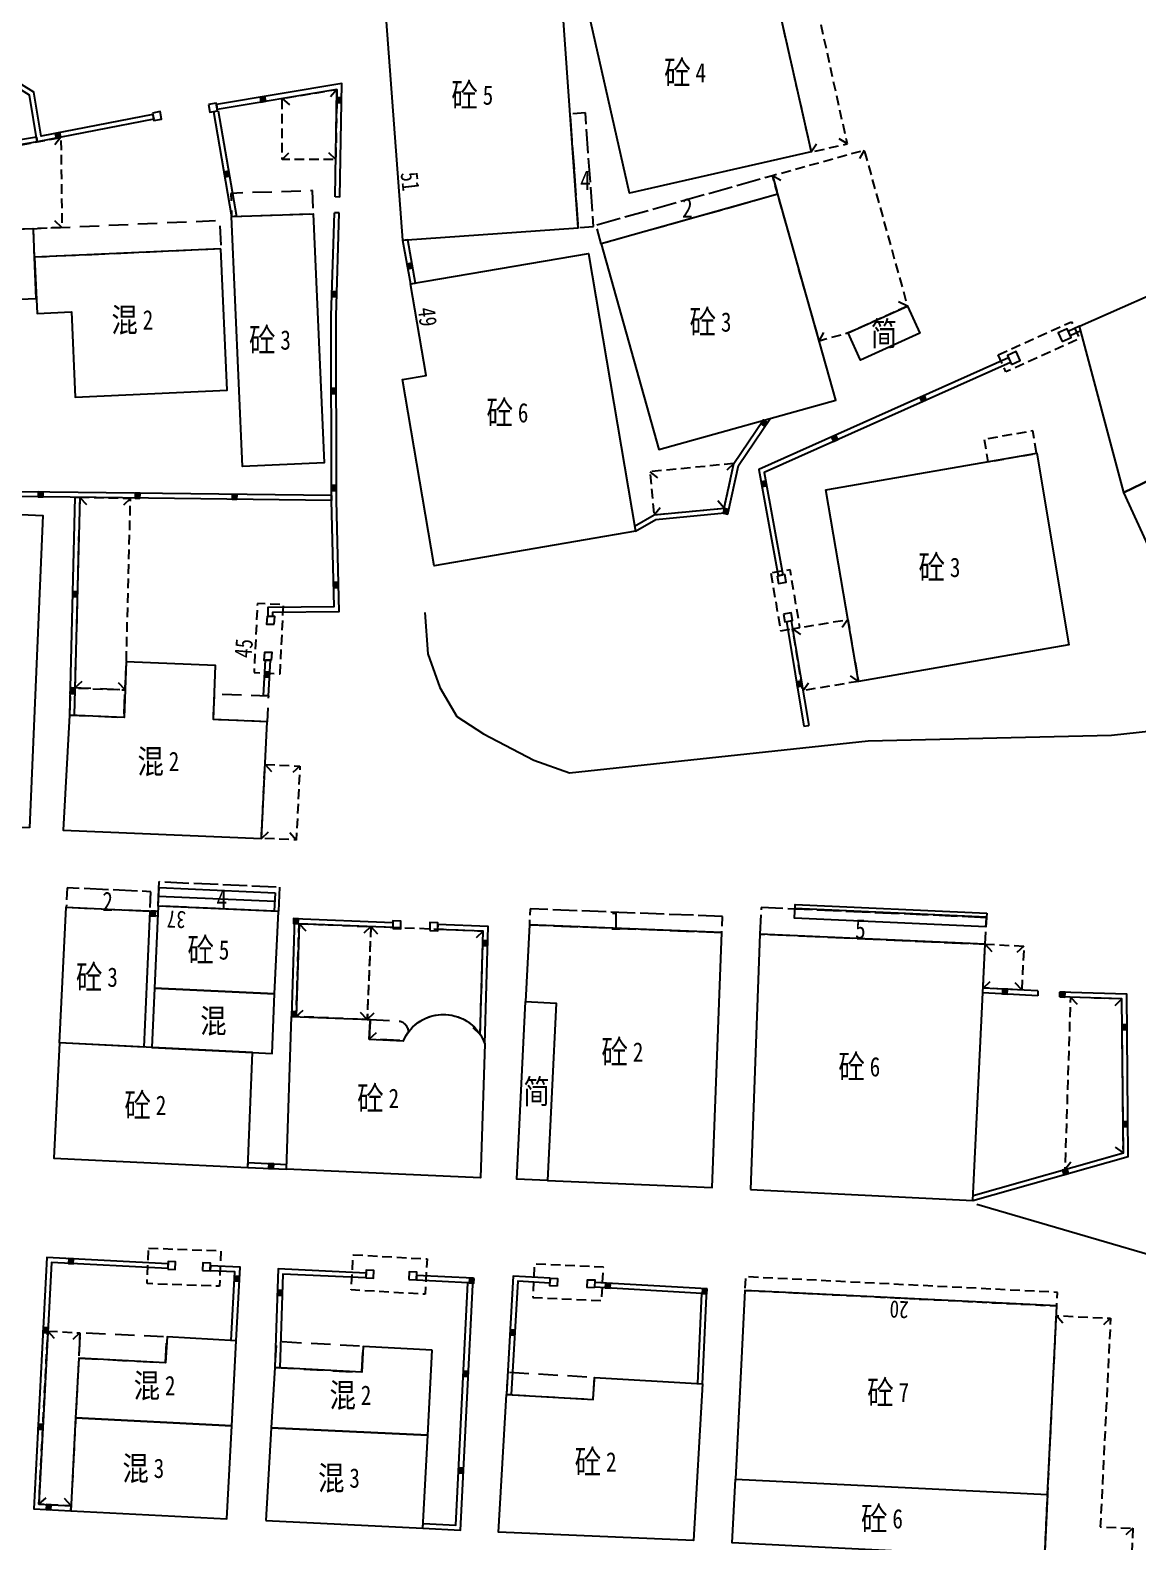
# Model space of a CAD drawing. Extents: x 395778 to 396698, y 996972 to 998012.
# Drawn here: x 396476.6 to 396533.7, y 997613.6 to 997691.5 of the extents above; entities that cross this region are included whole.
import ezdxf
from ezdxf.enums import TextEntityAlignment as Align

# ---------------------------------------------------------------- set-up
doc = ezdxf.new("R2010")
doc.units = 0
doc.header["$LTSCALE"] = 0.5
for name, pattern in [('X32', [1.5, 1, -0.5]), ('X39', [3, 2.5, -0.5]), ('X5', [3, 2, -1])]:
    doc.linetypes.add(name, pattern=pattern)
doc.layers.get('0').update_dxf_attribs({"linetype": 'CONTINUOUS'})
doc.layers.add('ASSIST', color=7, linetype='CONTINUOUS', plot=False)
doc.layers.add('JMD', color=6, linetype='CONTINUOUS')
doc.layers.add('门牌号', color=2, linetype='CONTINUOUS')
doc.styles.add('正等线体', font='simhei.ttf')
doc.styles.add('细等线体', font='', dxfattribs={"width": 0.8})
doc.styles.get('细等线体').set_extended_font_data('SimSun')
doc.linetypes.add('444', pattern='A,4.5,[145,AAA.SHX,S=1,R=0,X=0,Y=1],4.5,-0.5,[146,AAA.SHX,S=1,R=0,X=0,Y=0],-0.5', length=10)

# ---------------------------------------------------------------- blocks, each defined once
blk = doc.blocks.new('*U0')
at = {"linetype": 'Continuous'}
for points in [[(0, 0), (0.5, 0.5), (-0.5, 0.5)], [(0, 0), (-0.5, 0.5), (-0.5, -0.5)], [(0, 0), (-0.5, -0.5), (0.5, -0.5)], [(0, 0), (0.5, -0.5), (0.5, 0.5)]]:
    blk.add_solid(points, dxfattribs=at)
blk = doc.blocks.new('gc002')
blk.add_lwpolyline([(-0.5, -0.5), (0.5, -0.5), (0.5, 0.5), (-0.5, 0.5), (-0.5, -0.5)])
at = {"linetype": 'Continuous'}
blk.add_blockref('*U0', (0, 0), dxfattribs=at)

msp = doc.modelspace()

# ---------------------------------------------------------------- linework, layer by layer
at = {"layer": 'ASSIST', "linetype": 'Continuous', "flags": 128}
for points in [[(396489.26, 997647.058), (396489.217, 997646.108), (396483.231, 997646.38), (396483.274, 997647.33)], [(396525.954, 997646.021), (396525.911, 997645.315), (396516.033, 997645.749), (396516.064, 997646.456)]]:
    msp.add_lwpolyline(points, close=True, dxfattribs=at)
msp.add_lwpolyline([(396525.444, 997631.002), (396535.785, 997627.985)], dxfattribs=at)
at = {"layer": 'JMD', "linetype": 'Continuous'}
for p, q in [((396492.445, 997688.5), (396492.119, 997688.121)), ((396486.229, 997687.713), (396486.27, 997687.466)), ((396489.621, 997688.027), (396490.002, 997687.704)), ((396482.949, 997687.211), (396482.998, 997686.966)), ((396486.075, 997687.356), (396486.322, 997687.399)), ((396476.956, 997686.034), (396476.997, 997685.787)), ((396478.214, 997686.026), (396477.899, 997685.638)), ((396489.621, 997684.876), (396489.974, 997685.229)), ((396492.386, 997684.876), (396492.035, 997685.232)), ((396516.898, 997685.273), (396517.166, 997685.695)), ((396518.764, 997685.683), (396518.343, 997685.953)), ((396519.632, 997685.368), (396519.386, 997684.933)), ((396514.906, 997684.059), (396515.341, 997683.813)), ((396492.604, 997682.945), (396492.354, 997682.949)), ((396492.565, 997682.13), (396492.315, 997682.137)), ((396478.269, 997681.382), (396477.906, 997681.725)), ((396487.015, 997681.94), (396487.261, 997681.983)), ((396495.832, 997680.717), (396496.078, 997680.761)), ((396496.234, 997678.468), (396496.48, 997678.512)), ((396521.861, 997677.323), (396521.408, 997677.535)), ((396517.314, 997675.517), (396517.558, 997675.954)), ((396530.155, 997676.019), (396530.259, 997675.792)), ((396512.918, 997669.2), (396512.544, 997668.868)), ((396508.58, 997668.78), (396508.966, 997668.462)), ((396478.937, 997667.462), (396479.187, 997667.456)), ((396479.187, 997667.459), (396479.532, 997667.097)), ((396481.801, 997667.393), (396481.439, 997667.048)), ((396492.169, 997667.551), (396492.166, 997667.301)), ((396508.795, 997666.554), (396509.113, 997666.939)), ((396512.412, 997666.903), (396512.08, 997667.278)), ((396515.189, 997663.418), (396515.435, 997663.462)), ((396489.149, 997661.316), (396488.899, 997661.316)), ((396515.618, 997661.053), (396515.864, 997661.094)), ((396518.787, 997661.16), (396518.498, 997660.752)), ((396515.936, 997660.669), (396516.346, 997660.383)), ((396489.017, 997659.053), (396488.768, 997659.068)), ((396478.937, 997657.629), (396479.303, 997657.971)), ((396519.33, 997657.968), (396518.922, 997658.258)), ((396481.527, 997657.523), (396481.189, 997657.891)), ((396488.91, 997657.217), (396488.661, 997657.232)), ((396516.471, 997657.487), (396516.761, 997657.894)), ((396478.652, 997656.228), (396478.902, 997656.222)), ((396516.526, 997655.655), (396516.773, 997655.696)), ((396488.738, 997653.685), (396489.074, 997653.315)), ((396490.536, 997653.598), (396490.165, 997653.262)), ((396488.553, 997649.872), (396488.923, 997650.208)), ((396490.351, 997649.785), (396490.015, 997650.155)), ((396489.217, 997646.108), (396483.231, 997646.38)), ((396489.24, 997646.607), (396483.254, 997646.88)), ((396525.941, 997645.814), (396516.055, 997646.249)), ((396482.802, 997646.122), (396482.791, 997645.872)), ((396483.218, 997646.103), (396483.207, 997645.853)), ((396490.495, 997645.468), (396490.836, 997645.102)), ((396495.333, 997645.52), (396495.323, 997645.271)), ((396525.911, 997645.315), (396516.033, 997645.749)), ((396494.199, 997645.317), (396493.831, 997644.978)), ((396494.199, 997645.317), (396494.538, 997644.949)), ((396497.643, 997645.426), (396497.632, 997645.176)), ((396499.991, 997645.079), (396499.625, 997644.738)), ((396525.87, 997644.412), (396526.206, 997644.042)), ((396527.868, 997644.316), (396527.497, 997643.981)), ((396525.762, 997642.152), (396526.132, 997642.487)), ((396527.752, 997642.05), (396527.417, 997642.421)), ((396528.589, 997642.007), (396528.576, 997641.757)), ((396529.705, 997641.945), (396529.697, 997641.695)), ((396530.266, 997641.675), (396530.608, 997641.311)), ((396532.918, 997641.59), (396532.561, 997641.24)), ((396490.346, 997640.678), (396490.712, 997641.018)), ((396494.002, 997640.527), (396493.664, 997640.895)), ((396494.002, 997640.527), (396494.37, 997640.866)), ((396490.096, 997640.688), (396490.346, 997640.68)), ((396499.833, 997639.756), (396499.471, 997640.101)), ((396494.116, 997639.516), (396494.485, 997639.853)), ((396532.996, 997633.646), (396532.596, 997633.945)), ((396487.851, 997632.903), (396487.863, 997633.153)), ((396529.98, 997632.794), (396530.288, 997633.188)), ((396483.733, 997627.932), (396483.721, 997627.682)), ((396485.922, 997627.824), (396485.911, 997627.574)), ((396493.951, 997627.454), (396493.94, 997627.204)), ((396496.556, 997627.327), (396496.545, 997627.077)), ((396503.44, 997627.184), (396503.426, 997626.934)), ((396529.539, 997625.257), (396529.875, 997624.886)), ((396477.542, 997624.462), (396477.875, 997624.09)), ((396532.336, 997625.119), (396531.965, 997624.783)), ((396479.196, 997624.367), (396478.824, 997624.032)), ((396489.245, 997622.579), (396489.495, 997622.571)), ((396501.188, 997621.196), (396501.437, 997621.182)), ((396477.079, 997615.528), (396477.45, 997615.863)), ((396478.739, 997615.445), (396478.404, 997615.816)), ((396478.726, 997615.195), (396478.739, 997615.445)), ((396496.881, 997614.29), (396496.894, 997614.54)), ((396533.485, 997614.286), (396533.115, 997613.949))]:
    msp.add_line(p, q, dxfattribs=at)
at = {"layer": 'JMD', "color": 7, "linetype": 'Continuous', "flags": 128}
for points in [[(396482.949, 997687.211), (396477.201, 997686.082), (396476.821, 997688.352), (396467.357, 997694.247), (396466.098, 997693.78), (396465.47, 997695.341), (396461.793, 997697.397), (396460.243, 997697.067)], [(396492.604, 997682.945), (396492.7, 997688.796), (396486.229, 997687.713)], [(396486.075, 997687.356), (396487.015, 997681.94)], [(396476.956, 997686.034), (396473.137, 997685.394)], [(396489.149, 997661.316), (396489.149, 997661.54), (396492.561, 997661.579), (396492.419, 997667.295), (396492.407, 997676.809), (396492.565, 997682.13)], [(396495.832, 997680.717), (396496.234, 997678.468)], [(396530.735, 997676.286), (396530.155, 997676.019)], [(396527.069, 997674.648), (396514.196, 997668.895), (396515.189, 997663.418)], [(396507.832, 997665.712), (396508.884, 997666.311), (396512.617, 997666.672), (396513.152, 997669.099), (396514.802, 997671.536)], [(396492.169, 997667.551), (396473.274, 997667.781), (396469.324, 997667.632), (396466.305, 997667.32)], [(396478.937, 997667.462), (396478.652, 997656.228)], [(396515.618, 997661.053), (396516.526, 997655.655)], [(396488.91, 997657.217), (396489.017, 997659.053)], [(396483.218, 997646.103), (396482.802, 997646.122)], [(396495.333, 997645.52), (396490.253, 997645.728), (396490.096, 997640.688)], [(396500.069, 997639.272), (396500.248, 997645.319), (396497.643, 997645.426)], [(396525.236, 997631.195), (396533.248, 997633.457), (396533.166, 997641.832), (396529.705, 997641.945)], [(396487.851, 997632.903), (396489.85, 997632.803)], [(396487.246, 997623.96), (396487.451, 997627.754), (396485.922, 997627.824)], [(396493.951, 997627.454), (396489.415, 997627.662), (396489.245, 997622.579)], [(396496.881, 997614.29), (396498.81, 997614.193), (396499.465, 997627.18), (396496.556, 997627.327)], [(396503.44, 997627.184), (396501.541, 997627.294), (396501.188, 997621.196)], [(396511.303, 997621.739), (396511.516, 997626.631), (396505.735, 997626.967)]]:
    msp.add_lwpolyline(points, dxfattribs=at)
at = {"layer": 'JMD', "linetype": 'Continuous', "flags": 128}
for points in [[(396482.998, 997686.966), (396476.997, 997685.787), (396476.593, 997688.199), (396467.329, 997693.97), (396465.957, 997693.461), (396465.271, 997695.166), (396461.753, 997697.133), (396460.387, 997696.842)], [(396492.354, 997682.949), (396492.445, 997688.5), (396486.27, 997687.466)], [(396485.822, 997687.718), (396485.89, 997687.324), (396486.284, 997687.392), (396486.216, 997687.786), (396485.822, 997687.718)], [(396482.936, 997687.279), (396483.013, 997686.886), (396483.406, 997686.963), (396483.329, 997687.356), (396482.936, 997687.279)], [(396486.322, 997687.399), (396487.267, 997681.948)], [(396476.997, 997685.787), (396473.178, 997685.148)], [(396488.899, 997661.316), (396488.899, 997661.787), (396492.305, 997661.826), (396492.169, 997667.292), (396492.157, 997676.813), (396492.315, 997682.137)], [(396496.078, 997680.761), (396496.48, 997678.51)], [(396530.8, 997676.041), (396530.257, 997675.791)], [(396527.172, 997674.42), (396514.477, 997668.747), (396515.435, 997663.462)], [(396507.788, 997665.975), (396508.807, 997666.555), (396512.412, 997666.903), (396512.918, 997669.2), (396514.43, 997671.432)], [(396492.166, 997667.301), (396473.277, 997667.531), (396469.342, 997667.382), (396466.331, 997667.071)], [(396479.187, 997667.459), (396478.902, 997656.218)], [(396515.864, 997661.094), (396516.773, 997655.696)], [(396488.661, 997657.232), (396488.768, 997659.068)], [(396483.207, 997645.853), (396482.791, 997645.872)], [(396495.323, 997645.271), (396490.495, 997645.468), (396490.346, 997640.68)], [(396499.833, 997639.756), (396499.991, 997645.079), (396497.632, 997645.176)], [(396525.249, 997631.458), (396532.996, 997633.646), (396532.918, 997641.59), (396529.697, 997641.695)], [(396487.861, 997633.153), (396489.858, 997633.053)], [(396486.996, 997623.974), (396487.188, 997627.516), (396485.911, 997627.574)], [(396493.94, 997627.204), (396489.656, 997627.401), (396489.495, 997622.565)], [(396496.894, 997614.54), (396498.572, 997614.456), (396499.202, 997626.942), (396496.544, 997627.077)], [(396503.431, 997626.934), (396501.776, 997627.03), (396501.437, 997621.182)], [(396511.053, 997621.753), (396511.256, 997626.396), (396505.726, 997626.717)]]:
    msp.add_lwpolyline(points, dxfattribs=at)
for points in [[(396494.756, 997695.017), (396495.832, 997680.717), (396504.886, 997681.366), (396503.865, 997695.696), (396494.756, 997695.017)], [(396505, 997694.344), (396510.267, 997695.537), (396510.731, 997693.489), (396514.827, 997694.417), (396516.898, 997685.273), (396507.536, 997683.152)], [(396515.175, 997683.088), (396506.078, 997680.532), (396509.042, 997669.926), (396518.173, 997672.478)], [(396487.015, 997681.94), (396491.224, 997682.082), (396491.792, 997669.232), (396487.584, 997669.046)], [(396486.467, 997680.274), (396476.851, 997679.839), (396476.983, 997676.938), (396478.756, 997677.018), (396478.955, 997672.626), (396486.794, 997672.981)], [(396507.832, 997665.712), (396497.463, 997663.918), (396495.82, 997673.541), (396497.04, 997673.749), (396496.234, 997678.468), (396505.425, 997680.036)], [(396536.482, 997678.834), (396540.043, 997671.095), (396533.02, 997667.712), (396530.735, 997676.286)], [(396538.787, 997670.49), (396542.471, 997662.205), (396540.29, 997661.202), (396540.875, 997659.93), (396537.327, 997658.297), (396533.02, 997667.712), (396538.787, 997670.49)], [(396476.594, 997650.408), (396465.523, 997650.882), (396466.341, 997667.025), (396477.284, 997666.529)], [(396515.141, 997663.409), (396515.207, 997663.015), (396515.601, 997663.081), (396515.535, 997663.476)], [(396478.652, 997656.228), (396478.338, 997650.286), (396488.553, 997649.872), (396488.844, 997655.883), (396486.076, 997656), (396486.191, 997658.783), (396481.587, 997658.973), (396481.469, 997656.111)], [(396478.494, 997646.318), (396482.802, 997646.122), (396482.483, 997639.108), (396478.142, 997639.327)], [(396513.772, 997631.768), (396525.236, 997631.195), (396525.87, 997644.412), (396514.258, 997644.938)], [(396502.175, 997641.456), (396503.75, 997641.378), (396503.296, 997632.221), (396501.721, 997632.299)], [(396478.142, 997639.327), (396477.842, 997633.385), (396487.851, 997632.903), (396488.096, 997638.825)], [(396503.806, 997626.771), (396503.426, 997626.784), (396503.44, 997627.184), (396503.82, 997627.171)], [(396529.084, 997616.026), (396529.564, 997625.756), (396513.478, 997626.56), (396512.992, 997616.83)], [(396511.303, 997621.739), (396510.834, 997613.651), (396500.776, 997614.095), (396501.188, 997621.196), (396505.66, 997620.937), (396505.726, 997622.062)], [(396529.084, 997616.026), (396528.931, 997612.729), (396512.827, 997613.534), (396512.992, 997616.83)]]:
    msp.add_lwpolyline(points, close=True, dxfattribs=at)
at = {"layer": 'JMD', "linetype": 'X32', "flags": 128}
for points in [[(396514.626, 997695.32), (396516.898, 997685.273), (396518.764, 997685.683), (396516.562, 997695.686)], [(396492.445, 997688.5), (396492.386, 997684.876), (396489.621, 997684.876), (396489.621, 997688.027)], [(396473.494, 997681.188), (396473.452, 997685.194), (396476.997, 997685.787), (396478.214, 997686.026), (396478.269, 997681.382), (396476.795, 997681.315)], [(396526.542, 997674.804), (396530.327, 997676.518), (396530.722, 997675.645), (396526.937, 997673.931)], [(396512.918, 997669.2), (396508.58, 997668.78), (396508.795, 997666.554), (396512.412, 997666.903)], [(396481.527, 997657.523), (396481.587, 997658.973), (396481.801, 997667.393), (396479.187, 997667.459), (396478.937, 997657.629)], [(396514.819, 997663.551), (396515.323, 997660.572), (396516.319, 997660.74), (396515.814, 997663.719)], [(396489.52, 997658.362), (396489.689, 997661.915), (396488.344, 997661.979), (396488.175, 997658.426)], [(396488.738, 997653.685), (396490.536, 997653.598), (396490.351, 997649.785), (396488.553, 997649.872)], [(396490.495, 997645.468), (396494.199, 997645.317), (396494.002, 997640.527), (396490.346, 997640.678)], [(396529.98, 997632.794), (396532.996, 997633.646), (396532.918, 997641.59), (396530.266, 997641.675)], [(396482.729, 997628.738), (396486.457, 997628.601), (396486.39, 997626.769), (396482.662, 997626.905)], [(396493.286, 997628.399), (396497.094, 997628.178), (396496.989, 997626.358), (396493.181, 997626.579)], [(396502.55, 997626.193), (396506.104, 997626.03), (396506.183, 997627.754), (396502.63, 997627.918)], [(396513.478, 997626.56), (396529.564, 997625.756), (396529.599, 997626.455), (396513.513, 997627.259)], [(396533.485, 997614.286), (396533.416, 997612.688), (396528.943, 997612.979), (396529.539, 997625.257), (396532.336, 997625.119), (396531.806, 997614.369)]]:
    msp.add_lwpolyline(points, close=True, dxfattribs=at)
at = {"layer": 'JMD', "linetype": 'X39', "flags": 128}
for points in [[(396504.679, 997684.278), (396504.886, 997681.366), (396505.675, 997681.422), (396505.257, 997687.289), (396504.468, 997687.233)], [(396515.175, 997683.088), (396506.078, 997680.532), (396505.805, 997681.507), (396514.906, 997684.059)], [(396478.494, 997646.318), (396482.802, 997646.122), (396482.848, 997647.121), (396478.54, 997647.317)], [(396512.321, 997645.841), (396502.404, 997646.238), (396502.371, 997645.412), (396512.288, 997645.015)], [(396525.932, 997645.778), (396514.32, 997646.304), (396514.258, 997644.938), (396525.87, 997644.412)]]:
    msp.add_lwpolyline(points, close=True, dxfattribs=at)
at = {"layer": 'JMD', "linetype": 'X32', "flags": 128}
for points, elevation in [([(396521.861, 997677.323), (396518.811, 997675.94), (396517.314, 997675.517), (396515.175, 997683.088), (396514.906, 997684.059), (396519.632, 997685.368)], 5.36), ([(396525.812, 997670.449), (396526.012, 997669.294), (396528.526, 997669.73), (396528.325, 997670.885)], -990.72), ([(396519.33, 997657.968), (396516.471, 997657.487), (396515.936, 997660.669), (396516.319, 997660.74), (396518.787, 997661.16)], -983.229), ([(396525.762, 997642.152), (396525.87, 997644.412), (396527.868, 997644.316), (396527.752, 997642.05)], 7.972), ([(396477.542, 997624.462), (396479.196, 997624.367), (396479.134, 997623.067), (396478.739, 997615.445), (396477.079, 997615.528)], -986.448)]:
    msp.add_lwpolyline(points, close=True, dxfattribs=dict(at, elevation=elevation))
at = {"layer": 'JMD', "linetype": 'X5', "flags": 128}
for points in [[(396487.015, 997681.94), (396491.224, 997682.082), (396491.184, 997683.277), (396486.974, 997683.135)], [(396486.467, 997680.272), (396476.851, 997679.839), (396476.795, 997681.315), (396486.398, 997681.748)], [(396478.652, 997656.228), (396481.469, 997656.112), (396481.527, 997657.523), (396478.71, 997657.639)], [(396488.844, 997655.883), (396486.076, 997656), (396486.131, 997657.332), (396488.91, 997657.217)], [(396501.188, 997621.196), (396505.66, 997620.937), (396505.726, 997622.062), (396501.253, 997622.322)]]:
    msp.add_lwpolyline(points, close=True, dxfattribs=at)
at = {"layer": 'JMD', "linetype": 'Continuous', "flags": 128}
for points, elevation in [([(396476.851, 997679.839), (396476.795, 997681.315), (396473.494, 997681.188), (396473.634, 997677.571), (396476.947, 997677.721)], -996.035), ([(396521.861, 997677.323), (396522.497, 997675.92), (396519.447, 997674.537), (396518.811, 997675.94)], 5.36), ([(396529.844, 997675.491), (396530.3, 997675.696), (396530.095, 997676.152), (396529.639, 997675.947)], -992.227), ([(396527.22, 997674.313), (396527.676, 997674.518), (396527.471, 997674.974), (396527.015, 997674.769)], -991.837), ([(396517.65, 997667.843), (396528.526, 997669.73), (396530.186, 997659.848), (396519.33, 997657.968)], -983.229), ([(396489.216, 997660.917), (396489.246, 997661.316), (396488.846, 997661.316), (396488.816, 997660.917)], 7.299), ([(396515.473, 997661.434), (396515.539, 997661.04), (396515.934, 997661.106), (396515.867, 997661.5)], 4.993), ([(396489.074, 997659.053), (396489.104, 997659.452), (396488.704, 997659.452), (396488.674, 997659.053)], 7.299), ([(396483.231, 997646.38), (396483.038, 997642.138), (396489.232, 997641.857), (396489.425, 997646.098)], 7.634), ([(396495.333, 997645.221), (396495.733, 997645.205), (396495.733, 997645.605), (396495.333, 997645.621)], 7.637), ([(396497.243, 997645.126), (396497.643, 997645.11), (396497.643, 997645.51), (396497.243, 997645.526)], 7.62), ([(396512.288, 997645.015), (396502.371, 997645.412), (396502.175, 997641.456), (396503.75, 997641.378), (396503.296, 997632.221), (396511.797, 997631.871)], 7.653), ([(396483.038, 997642.138), (396482.899, 997639.087), (396489.112, 997638.773), (396489.232, 997641.857)], 7.634), ([(396483.721, 997627.653), (396484.113, 997627.635), (396484.131, 997628.035), (396483.739, 997628.053)], -989.824), ([(396485.518, 997627.576), (396485.91, 997627.558), (396485.929, 997627.958), (396485.537, 997627.976)], -989.824), ([(396493.94, 997627.209), (396494.332, 997627.191), (396494.351, 997627.59), (396493.959, 997627.608)], 7.828), ([(396496.154, 997627.112), (396496.546, 997627.094), (396496.564, 997627.494), (396496.172, 997627.512)], -989.547), ([(396505.725, 997626.694), (396505.346, 997626.707), (396505.359, 997627.107), (396505.739, 997627.094)], 7.86), ([(396487.246, 997623.96), (396483.685, 997624.156), (396483.611, 997622.821), (396479.134, 997623.067), (396478.974, 997619.989), (396487.019, 997619.572)], -986.448), ([(396497.357, 997623.472), (396493.796, 997623.668), (396493.722, 997622.333), (396489.245, 997622.579), (396489.06, 997619.474), (396497.13, 997619.084)], -984.629), ([(396478.726, 997615.195), (396486.77, 997614.778), (396487.019, 997619.572), (396478.974, 997619.989)], -986.448), ([(396488.775, 997614.682), (396496.881, 997614.29), (396497.13, 997619.084), (396489.06, 997619.474)], -984.629)]:
    msp.add_lwpolyline(points, close=True, dxfattribs=dict(at, elevation=elevation))
at = {"layer": 'JMD', "linetype": '444', "elevation": 7.033, "flags": 128}
msp.add_lwpolyline([(396496.975, 997661.515), (396497.129, 997659.383), (396497.751, 997657.643), (396498.632, 997656.152), (396500.004, 997655.268), (396502.603, 997653.899), (396504.443, 997653.254), (396519.831, 997654.894), (396532.376, 997655.185)], dxfattribs=at)
at = {"layer": 'JMD', "linetype": '444', "flags": 128}
msp.add_lwpolyline([(396532.376, 997655.185), (396541.092, 997656.13), (396541.092, 997656.13), (396552.703, 997653.54), (396557.175, 997653.882)], dxfattribs=at)
at = {"layer": 'JMD', "linetype": 'X39', "flags": 128}
msp.add_lwpolyline([(396489.483, 997647.356), (396489.425, 997646.098), (396483.231, 997646.38), (396483.288, 997647.638), (396489.483, 997647.356)], dxfattribs=at)
at = {"layer": 'JMD', "linetype": 'Continuous'}
for points in [[(396483.231, 997646.38), (396483.274, 997647.33)], [(396489.26, 997647.058), (396489.217, 997646.108)], [(396516.033, 997645.749), (396516.064, 997646.456)], [(396525.954, 997646.021), (396525.911, 997645.315)]]:
    msp.add_lwpolyline(points, dxfattribs=at)
at = {"layer": 'JMD', "linetype": 'X32', "flags": 128}
msp.add_lwpolyline([(396494.157, 997640.521), (396494.116, 997639.516), (396495.874, 997639.433, -0.599084), (396499.833, 997639.756), (396499.991, 997645.079), (396494.199, 997645.317), (396494.002, 997640.527)], format="xyb", close=True, dxfattribs=at)
at = {"layer": 'JMD', "linetype": 'Continuous', "flags": 128}
for points, elevation in [([(396528.576, 997641.757), (396525.75, 997641.902)], 7.972), ([(396483.721, 997627.682), (396477.725, 997627.993), (396477.079, 997615.528), (396478.739, 997615.445)], -986.448)]:
    msp.add_lwpolyline(points, dxfattribs=dict(at, elevation=elevation))
at = {"layer": 'JMD', "color": 7, "linetype": 'Continuous', "flags": 128}
for points, elevation in [([(396528.589, 997642.007), (396525.762, 997642.152)], 7.972), ([(396483.733, 997627.932), (396477.488, 997628.256), (396476.816, 997615.291), (396478.726, 997615.195)], -986.448)]:
    msp.add_lwpolyline(points, dxfattribs=dict(at, elevation=elevation))
at = {"layer": 'JMD', "linetype": 'Continuous', "flags": 128}
msp.add_lwpolyline([(396490.096, 997640.688), (396494.157, 997640.521), (396494.116, 997639.516), (396495.874, 997639.433, -0.683668), (396500.069, 997639.272), (396499.85, 997632.364), (396489.85, 997632.803)], format="xyb", close=True, dxfattribs=at)
at = {"layer": 'JMD', "linetype": 'X5', "flags": 128}
msp.add_lwpolyline([(396494.157, 997640.521), (396495.706, 997640.447, -0.315631), (396496.128, 997639.874), (396496.046, 997639.755), (396496.031, 997639.731), (396495.963, 997639.616), (396495.874, 997639.433), (396494.116, 997639.516)], format="xyb", close=True, dxfattribs=at)
at = {"layer": 'JMD', "linetype": 'X5', "elevation": -986.448, "flags": 128}
msp.add_lwpolyline([(396479.134, 997623.067), (396483.611, 997622.821), (396483.685, 997624.156), (396479.196, 997624.367), (396479.134, 997623.067)], dxfattribs=at)
at = {"layer": 'JMD', "linetype": 'X5', "elevation": -984.629, "flags": 128}
msp.add_lwpolyline([(396489.245, 997622.579), (396493.722, 997622.333), (396493.796, 997623.668), (396489.319, 997623.914)], close=True, dxfattribs=at)

# ---------------------------------------------------------------- block references
at = {"layer": 'JMD', "linetype": 'Continuous', "xscale": 0.25, "yscale": 0.25}
for p, rotation in [((396488.629, 997687.988), 189.503685019748), ((396492.561, 997687.946), 89.06000660791321), ((396478.067, 997686.125), 191.1106342410321), ((396486.762, 997684.128), 279.8365545212034), ((396496.196, 997679.39), 280.1343705502492), ((396492.316, 997677.944), 88.2991779873196), ((396492.287, 997672.941), 90.07226707892204), ((396522.67, 997672.545), 204.0790617919337), ((396514.48, 997671.284), 55.89222563344332), ((396518.105, 997670.505), 204.0790617919337), ((396492.293, 997667.941), 90.07226707892204), ((396514.457, 997668.155), 280.2763851004738), ((396477.168, 997667.609), 179.3029812424938), ((396482.168, 997667.548), 179.3029812424938), ((396487.168, 997667.487), 179.3029812424938), ((396512.503, 997666.737), 77.57149079477817), ((396492.402, 997662.939), 91.42308040467425), ((396478.935, 997662.461), 268.544933486636), ((396488.85, 997658.326), 86.66548104579516), ((396516.286, 997657.835), 279.5504514168137), ((396478.808, 997657.462), 268.544933486636), ((396482.963, 997645.989), 177.394451437003), ((396490.332, 997645.6), 177.6540547056489), ((396500.098, 997644.468), 88.30445666782937), ((396526.886, 997641.969), 177.0692913882688), ((396529.864, 997641.815), 178.1299844005818), ((396490.225, 997640.811), 268.213038502517), ((396533.058, 997640.13), 90.5609676174809), ((396533.107, 997635.131), 90.5609676174809), ((396489.057, 997632.968), 357.1361652357409), ((396530.014, 997632.674), 15.76606759812108), ((396478.734, 997628.066), 177.033026180888), ((396487.294, 997627.16), 86.90716283564296), ((396499.392, 997627.058), 177.1062060308184), ((396506.414, 997626.803), 176.6696209105466), ((396489.499, 997626.424), 268.0844671915252), ((396511.406, 997626.512), 176.6696209105466), ((396477.419, 997624.508), 267.0330561932241), ((396501.498, 997624.388), 266.681297919065), ((396499.091, 997622.259), 87.11185054776035), ((396477.16, 997619.515), 267.0330561932241), ((396498.839, 997617.265), 87.11185054776035), ((396477.585, 997615.377), 357.1226334776003)]:
    msp.add_blockref('gc002', p, dxfattribs=dict(at, rotation=rotation))

# ---------------------------------------------------------------- texts
at = {"layer": 'JMD', "linetype": 'Continuous', "style": '细等线体', "width": 0.8}
for s, p in [('砼', (396510.685, 997689.359)), ('砼', (396499.711, 997688.207)), ('混', (396482.18, 997676.613)), ('砼', (396511.994, 997676.503)), ('砼', (396489.278, 997675.575)), ('砼', (396501.524, 997671.824)), ('砼', (396523.798, 997663.849, -983.229)), ('混', (396483.523, 997653.839)), ('砼', (396486.107, 997644.118, 7.634)), ('砼', (396480.356, 997642.714)), ('砼', (396507.451, 997638.853, 7.653)), ('砼', (396519.664, 997638.092)), ('砼', (396482.854, 997636.107)), ('砼', (396494.857, 997636.464)), ('混', (396483.327, 997621.649, -986.448)), ('砼', (396521.155, 997621.293)), ('混', (396493.426, 997621.154, -984.629)), ('砼', (396506.07, 997617.712)), ('混', (396482.747, 997617.383, -986.448)), ('混', (396492.836, 997616.881, -984.629)), ('砼', (396520.834, 997614.78))]:
    msp.add_text(s, height=1.25, dxfattribs=at).set_placement(p, align=Align.MIDDLE_RIGHT)
at = {"layer": 'JMD', "linetype": 'Continuous', "style": '正等线体', "width": 0.8}
for s, p in [('4', (396510.935, 997689.359)), ('5', (396499.961, 997688.207)), ('2', (396482.43, 997676.613)), ('3', (396512.244, 997676.503)), ('3', (396489.528, 997675.575)), ('6', (396501.774, 997671.824)), ('3', (396524.048, 997663.849, -983.229)), ('2', (396483.773, 997653.839)), ('5', (396486.357, 997644.118, 7.634)), ('3', (396480.606, 997642.714)), ('2', (396507.701, 997638.853, 7.653)), ('6', (396519.914, 997638.092)), ('2', (396495.107, 997636.464)), ('2', (396483.104, 997636.107)), ('2', (396483.577, 997621.649, -986.448)), ('2', (396493.676, 997621.154, -984.629)), ('7', (396521.405, 997621.293)), ('2', (396506.32, 997617.712)), ('3', (396482.997, 997617.383, -986.448)), ('3', (396493.086, 997616.881, -984.629)), ('6', (396521.084, 997614.78))]:
    msp.add_text(s, height=1, dxfattribs=at).set_placement(p, align=Align.MIDDLE_LEFT)
at = {"layer": 'JMD', "linetype": 'Continuous', "width": 0.8}
for s, height, style, p in [('4', 1, '正等线体', (396505.259, 997683.814)), ('2', 1, '正等线体', (396510.515, 997682.384)), ('简', 1.25, '细等线体', (396520.654, 997675.93, 5.36)), ('2', 1, '正等线体', (396480.623, 997646.616)), ('4', 1, '正等线体', (396486.509, 997646.732)), ('1', 1, '正等线体', (396506.813, 997645.636, 7.653)), ('5', 1, '正等线体', (396519.436, 997645.192)), ('混', 1.25, '细等线体', (396486.075, 997640.463, 7.634)), ('简', 1.25, '细等线体', (396502.736, 997636.838))]:
    msp.add_text(s, height=height, dxfattribs=dict(at, style=style)).set_placement(p, align=Align.MIDDLE)
at = {"layer": '门牌号', "linetype": 'Continuous', "style": '细等线体', "width": 0.8}
for s, rotation, p in [('51', 276.47473, (396496.221, 997683.752)), ('49', 276.47473, (396497.114, 997676.763)), ('45', 85.43025, (396487.641, 997659.671)), ('37', 177.41795, (396484.166, 997645.688)), ('20', 177.41795, (396521.432, 997625.571))]:
    msp.add_text(s, height=0.9, rotation=rotation, dxfattribs=at).set_placement(p, align=Align.MIDDLE)

doc.saveas('drawing.dxf')
